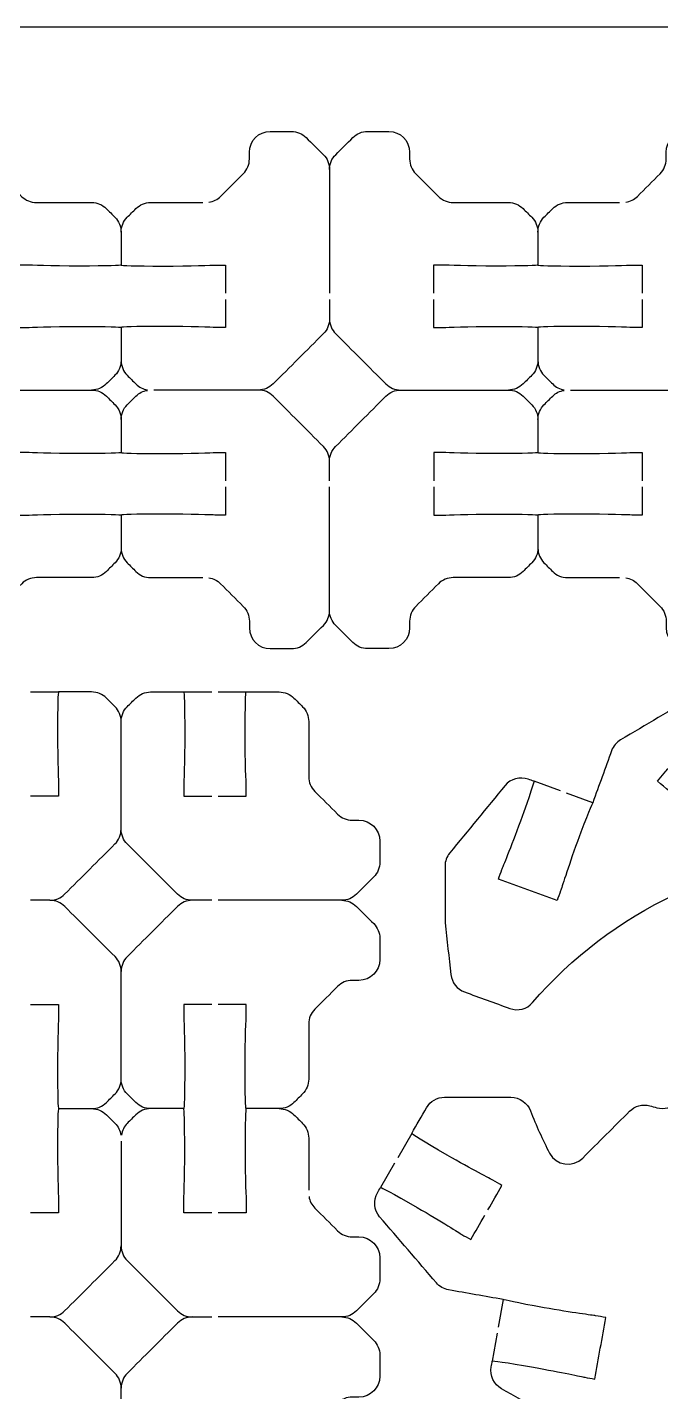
# Model space of a CAD drawing. Extents: x 5 to 405, y 225 to 445.
# Drawn here: x 65.5 to 95.9, y 379.5 to 445 of the extents above; entities that cross this region are included whole.
import ezdxf

# ---------------------------------------------------------------- set-up
doc = ezdxf.new("R2010")
doc.units = 0
doc.header["$MEASUREMENT"] = 0
doc.layers.add('DEFAULT', color=18, linetype='CONTINUOUS')

msp = doc.modelspace()

# ---------------------------------------------------------------- linework, layer by layer
at = {"layer": 'DEFAULT', "color": 1}
for points in [[(122.849, 444.999), (17.149, 444.999)], [(65.647, 413.094), (66.998, 413.094)], [(72.999, 413.094), (74.35, 413.094)], [(74.65, 413.094), (76.001, 413.094)], [(91.086, 408.342), (89.816, 408.804)], [(92.635, 407.778), (91.368, 408.24)], [(83.946, 391.903), (83.272, 390.735)], [(83.12, 390.474), (82.446, 389.306)], [(88.331, 383.93), (88.098, 382.6)], [(88.045, 382.307), (87.812, 380.977)]]:
    msp.add_lwpolyline(points, dxfattribs=at)
for points, knots in [([(59.998, 438.173), (59.998, 438.438), (60.104, 438.695), (60.294, 438.882), (60.569, 439.157), (60.845, 439.433), (61.12, 439.708), (61.307, 439.895), (61.561, 440.001), (61.825, 440.001), (62.165, 440.001), (62.505, 440.001), (62.845, 440.001), (63.395, 440.001), (63.843, 439.553), (63.843, 438.999), (63.843, 438.892), (63.843, 438.785), (63.843, 438.678), (63.843, 438.413), (63.949, 438.159), (64.136, 437.972), (64.499, 437.609), (64.863, 437.245), (65.226, 436.882), (65.413, 436.695), (65.667, 436.589), (65.935, 436.589), (66.818, 436.589), (67.701, 436.589), (68.584, 436.589), (68.849, 436.589), (69.103, 436.483), (69.29, 436.296), (69.429, 436.158), (69.568, 436.019), (69.706, 435.88), (69.893, 435.693), (69.999, 435.439), (69.999, 435.171), (69.999, 434.643), (69.999, 434.115), (69.999, 433.587), (69.999, 433.562), (69.382, 433.538), (67.999, 433.538), (66.616, 433.538), (65.625, 433.587), (65.498, 433.587), (65.331, 433.587), (65.164, 433.587), (64.997, 433.587), (64.997, 433.137), (64.997, 432.686), (64.997, 432.236)], [0, 0, 0, 0, 1, 1, 1, 4.30926, 4.30926, 4.30926, 5.30926, 5.30926, 5.30926, 8.19926, 8.19926, 8.19926, 9.19926, 9.19926, 9.19926, 10.10926, 10.10926, 10.10926, 11.10926, 11.10926, 11.10926, 15.47918, 15.47918, 15.47918, 16.47918, 16.47918, 16.47918, 23.98918, 23.98918, 23.98918, 24.98918, 24.98918, 24.98918, 26.657952, 26.657952, 26.657952, 27.657952, 27.657952, 27.657952, 32.147952, 32.147952, 32.147952, 33.147952, 33.147952, 33.147952, 34.147952, 34.147952, 34.147952, 35.567952, 35.567952, 35.567952, 39.397952, 39.397952, 39.397952, 39.397952]), ([(74.216, 436.603), (74.428, 436.631), (74.622, 436.73), (74.774, 436.882), (75.137, 437.245), (75.5, 437.608), (75.864, 437.972), (76.051, 438.159), (76.157, 438.413), (76.157, 438.677), (76.157, 438.784), (76.157, 438.891), (76.157, 438.998), (76.157, 439.552), (76.605, 440), (77.158, 440), (77.497, 440), (77.836, 440), (78.174, 440), (78.439, 440), (78.693, 439.894), (78.88, 439.707), (79.156, 439.432), (79.433, 439.157), (79.709, 438.882), (79.896, 438.695), (80.002, 438.437), (80.002, 438.173), (80.002, 436.194), (80.002, 434.215), (80.002, 432.236)], [0, 0, 0, 0, 1, 1, 1, 5.36992, 5.36992, 5.36992, 6.36992, 6.36992, 6.36992, 7.27992, 7.27992, 7.27992, 8.27992, 8.27992, 8.27992, 11.15992, 11.15992, 11.15992, 12.15992, 12.15992, 12.15992, 15.476258, 15.476258, 15.476258, 16.476258, 16.476258, 16.476258, 33.306258, 33.306258, 33.306258, 33.306258]), ([(80, 438.173), (80, 438.438), (80.106, 438.695), (80.297, 438.882), (80.572, 439.157), (80.847, 439.433), (81.122, 439.708), (81.309, 439.895), (81.563, 440.001), (81.828, 440.001), (82.168, 440.001), (82.507, 440.001), (82.847, 440.001), (83.398, 440.001), (83.846, 439.553), (83.846, 438.999), (83.846, 438.892), (83.846, 438.785), (83.846, 438.678), (83.846, 438.413), (83.951, 438.159), (84.138, 437.972), (84.502, 437.609), (84.865, 437.245), (85.229, 436.882), (85.416, 436.695), (85.67, 436.589), (85.938, 436.589), (86.821, 436.589), (87.704, 436.589), (88.587, 436.589), (88.852, 436.589), (89.106, 436.483), (89.293, 436.296), (89.431, 436.158), (89.57, 436.019), (89.709, 435.88), (89.896, 435.693), (90.002, 435.439), (90.002, 435.171), (90.002, 434.643), (90.002, 434.115), (90.002, 433.587), (90.002, 433.562), (89.384, 433.538), (88.001, 433.538), (86.618, 433.538), (85.627, 433.587), (85.5, 433.587), (85.333, 433.587), (85.166, 433.587), (84.999, 433.587), (84.999, 433.137), (84.999, 432.686), (84.999, 432.236)], [0, 0, 0, 0, 1, 1, 1, 4.30926, 4.30926, 4.30926, 5.30926, 5.30926, 5.30926, 8.19926, 8.19926, 8.19926, 9.19926, 9.19926, 9.19926, 10.10926, 10.10926, 10.10926, 11.10926, 11.10926, 11.10926, 15.47918, 15.47918, 15.47918, 16.47918, 16.47918, 16.47918, 23.98918, 23.98918, 23.98918, 24.98918, 24.98918, 24.98918, 26.657952, 26.657952, 26.657952, 27.657952, 27.657952, 27.657952, 32.147952, 32.147952, 32.147952, 33.147952, 33.147952, 33.147952, 34.147952, 34.147952, 34.147952, 35.567952, 35.567952, 35.567952, 39.397952, 39.397952, 39.397952, 39.397952]), ([(94.219, 436.603), (94.43, 436.631), (94.624, 436.73), (94.776, 436.882), (95.139, 437.245), (95.503, 437.608), (95.866, 437.972), (96.053, 438.159), (96.159, 438.413), (96.159, 438.677), (96.159, 438.784), (96.159, 438.891), (96.159, 438.998), (96.159, 439.552), (96.607, 440), (97.161, 440), (97.5, 440), (97.838, 440), (98.177, 440), (98.441, 440), (98.695, 439.894), (98.882, 439.707), (99.159, 439.432), (99.435, 439.157), (99.711, 438.882), (99.898, 438.695), (100.004, 438.437), (100.004, 438.173), (100.004, 436.194), (100.004, 434.215), (100.004, 432.236)], [0, 0, 0, 0, 1, 1, 1, 5.36992, 5.36992, 5.36992, 6.36992, 6.36992, 6.36992, 7.27992, 7.27992, 7.27992, 8.27992, 8.27992, 8.27992, 11.15992, 11.15992, 11.15992, 12.15992, 12.15992, 12.15992, 15.476258, 15.476258, 15.476258, 16.476258, 16.476258, 16.476258, 33.306258, 33.306258, 33.306258, 33.306258]), ([(69.999, 435.171), (69.999, 435.439), (70.105, 435.693), (70.292, 435.88), (70.431, 436.019), (70.569, 436.158), (70.708, 436.296), (70.895, 436.483), (71.149, 436.589), (71.417, 436.589), (72.25, 436.589), (73.082, 436.589), (73.915, 436.589)], [0, 0, 0, 0, 1, 1, 1, 2.668772, 2.668772, 2.668772, 3.668772, 3.668772, 3.668772, 10.748772, 10.748772, 10.748772, 10.748772]), ([(90.002, 435.171), (90.002, 435.439), (90.107, 435.693), (90.294, 435.88), (90.433, 436.019), (90.572, 436.158), (90.711, 436.296), (90.898, 436.483), (91.152, 436.589), (91.42, 436.589), (92.252, 436.589), (93.085, 436.589), (93.917, 436.589)], [0, 0, 0, 0, 1, 1, 1, 2.668772, 2.668772, 2.668772, 3.668772, 3.668772, 3.668772, 10.748772, 10.748772, 10.748772, 10.748772]), ([(69.999, 433.587), (69.999, 433.562), (70.616, 433.538), (71.999, 433.538), (73.382, 433.538), (74.374, 433.587), (74.501, 433.587), (74.668, 433.587), (74.835, 433.587), (75.002, 433.587), (75.002, 433.137), (75.002, 432.686), (75.002, 432.236)], [0, 0, 0, 0, 1, 1, 1, 2, 2, 2, 3.42, 3.42, 3.42, 7.25, 7.25, 7.25, 7.25]), ([(90.002, 433.587), (90.002, 433.562), (90.619, 433.538), (92.002, 433.538), (93.385, 433.538), (94.376, 433.587), (94.503, 433.587), (94.67, 433.587), (94.837, 433.587), (95.004, 433.587), (95.004, 433.137), (95.004, 432.686), (95.004, 432.236)], [0, 0, 0, 0, 1, 1, 1, 2, 2, 2, 3.42, 3.42, 3.42, 7.25, 7.25, 7.25, 7.25]), ([(64.997, 431.936), (64.997, 431.487), (64.997, 431.038), (64.997, 430.589), (65.164, 430.589), (65.331, 430.589), (65.498, 430.589), (65.625, 430.589), (66.616, 430.638), (67.999, 430.638), (69.382, 430.638), (69.999, 430.617), (69.999, 430.589), (69.999, 430.059), (69.999, 429.53), (69.999, 429.001), (69.999, 428.736), (69.893, 428.482), (69.706, 428.295), (69.568, 428.157), (69.429, 428.018), (69.29, 427.879), (69.103, 427.692), (68.849, 427.586), (68.584, 427.586)], [0, 0, 0, 0, 3.82, 3.82, 3.82, 5.24, 5.24, 5.24, 6.24, 6.24, 6.24, 7.24, 7.24, 7.24, 11.74, 11.74, 11.74, 12.74, 12.74, 12.74, 14.408772, 14.408772, 14.408772, 15.408772, 15.408772, 15.408772, 15.408772]), ([(75.002, 431.936), (75.002, 431.487), (75.002, 431.038), (75.002, 430.589), (74.835, 430.589), (74.668, 430.589), (74.501, 430.589), (74.374, 430.589), (73.382, 430.638), (71.999, 430.638), (70.616, 430.638), (69.999, 430.617), (69.999, 430.589), (69.999, 430.059), (69.999, 429.53), (69.999, 429.001), (69.999, 428.736), (70.105, 428.482), (70.292, 428.295), (70.431, 428.157), (70.569, 428.018), (70.708, 427.879), (70.86, 427.727), (71.054, 427.629), (71.266, 427.6)], [0, 0, 0, 0, 3.82, 3.82, 3.82, 5.24, 5.24, 5.24, 6.24, 6.24, 6.24, 7.24, 7.24, 7.24, 11.74, 11.74, 11.74, 12.74, 12.74, 12.74, 14.408772, 14.408772, 14.408772, 15.408772, 15.408772, 15.408772, 15.408772]), ([(80.002, 431.936), (80.002, 431.624), (80.002, 431.312), (80.002, 431.001), (80.002, 430.736), (79.896, 430.482), (79.709, 430.295), (78.905, 429.49), (78.1, 428.684), (77.296, 427.879), (77.109, 427.692), (76.855, 427.586), (76.59, 427.586), (74.916, 427.586), (73.241, 427.586), (71.567, 427.586)], [0, 0, 0, 0, 2.65, 2.65, 2.65, 3.65, 3.65, 3.65, 13.330294, 13.330294, 13.330294, 14.330294, 14.330294, 14.330294, 28.570294, 28.570294, 28.570294, 28.570294]), ([(84.999, 431.936), (84.999, 431.487), (84.999, 431.038), (84.999, 430.589), (85.166, 430.589), (85.333, 430.589), (85.5, 430.589), (85.627, 430.589), (86.618, 430.638), (88.001, 430.638), (89.384, 430.638), (90.002, 430.617), (90.002, 430.589), (90.002, 430.059), (90.002, 429.53), (90.002, 429.001), (90.002, 428.736), (89.896, 428.482), (89.709, 428.295), (89.57, 428.157), (89.431, 428.018), (89.293, 427.879), (89.106, 427.692), (88.852, 427.586), (88.587, 427.586)], [0, 0, 0, 0, 3.82, 3.82, 3.82, 5.24, 5.24, 5.24, 6.24, 6.24, 6.24, 7.24, 7.24, 7.24, 11.74, 11.74, 11.74, 12.74, 12.74, 12.74, 14.408772, 14.408772, 14.408772, 15.408772, 15.408772, 15.408772, 15.408772]), ([(95.004, 431.936), (95.004, 431.487), (95.004, 431.038), (95.004, 430.589), (94.837, 430.589), (94.67, 430.589), (94.503, 430.589), (94.376, 430.589), (93.385, 430.638), (92.002, 430.638), (90.619, 430.638), (90.002, 430.617), (90.002, 430.589), (90.002, 430.059), (90.002, 429.53), (90.002, 429.001), (90.002, 428.736), (90.107, 428.482), (90.294, 428.295), (90.433, 428.157), (90.572, 428.018), (90.711, 427.879), (90.862, 427.727), (91.056, 427.629), (91.268, 427.6)], [0, 0, 0, 0, 3.82, 3.82, 3.82, 5.24, 5.24, 5.24, 6.24, 6.24, 6.24, 7.24, 7.24, 7.24, 11.74, 11.74, 11.74, 12.74, 12.74, 12.74, 14.408772, 14.408772, 14.408772, 15.408772, 15.408772, 15.408772, 15.408772]), ([(91.569, 427.586), (93.244, 427.586), (94.918, 427.586), (96.593, 427.586), (96.858, 427.586), (97.112, 427.692), (97.298, 427.879), (98.103, 428.684), (98.907, 429.49), (99.711, 430.295), (99.898, 430.482), (100.004, 430.736), (100.004, 431.001), (100.004, 431.312), (100.004, 431.624), (100.004, 431.936)], [0, 0, 0, 0, 14.24, 14.24, 14.24, 15.24, 15.24, 15.24, 24.920294, 24.920294, 24.920294, 25.920294, 25.920294, 25.920294, 28.570294, 28.570294, 28.570294, 28.570294]), ([(80.001, 431.002), (80.001, 430.737), (80.106, 430.482), (80.294, 430.295), (81.098, 429.49), (81.902, 428.684), (82.707, 427.879), (82.894, 427.691), (83.149, 427.586), (83.414, 427.586)], [0, 0, 0, 0, 1, 1, 1, 10.679587, 10.679587, 10.679587, 11.679587, 11.679587, 11.679587, 11.679587]), ([(59.999, 423.233), (59.999, 423.544), (59.999, 423.856), (59.999, 424.168), (59.999, 424.436), (60.105, 424.69), (60.292, 424.877), (61.096, 425.682), (61.901, 426.488), (62.705, 427.293), (62.892, 427.48), (63.15, 427.586), (63.414, 427.586), (65.138, 427.586), (66.862, 427.586), (68.586, 427.586), (68.85, 427.586), (69.104, 427.48), (69.291, 427.293), (69.43, 427.154), (69.569, 427.016), (69.708, 426.877), (69.895, 426.69), (70.001, 426.436), (70.001, 426.168), (70.001, 425.64), (70.001, 425.112), (70.001, 424.584), (70.001, 424.556), (69.383, 424.534), (68, 424.534), (66.617, 424.534), (65.626, 424.584), (65.499, 424.584), (65.332, 424.584), (65.165, 424.584), (64.998, 424.584), (64.998, 424.133), (64.998, 423.683), (64.998, 423.233)], [0, 0, 0, 0, 2.65, 2.65, 2.65, 3.65, 3.65, 3.65, 13.330294, 13.330294, 13.330294, 14.330294, 14.330294, 14.330294, 28.990294, 28.990294, 28.990294, 29.990294, 29.990294, 29.990294, 31.659066, 31.659066, 31.659066, 32.659066, 32.659066, 32.659066, 37.149066, 37.149066, 37.149066, 38.149066, 38.149066, 38.149066, 39.149066, 39.149066, 39.149066, 40.569066, 40.569066, 40.569066, 44.399066, 44.399066, 44.399066, 44.399066]), ([(69.999, 426.168), (69.999, 426.436), (70.105, 426.69), (70.292, 426.877), (70.431, 427.016), (70.569, 427.155), (70.708, 427.294), (70.86, 427.445), (71.054, 427.544), (71.266, 427.572)], [0, 0, 0, 0, 1, 1, 1, 2.668772, 2.668772, 2.668772, 3.668772, 3.668772, 3.668772, 3.668772]), ([(80.001, 424.17), (80.001, 424.435), (79.896, 424.689), (79.709, 424.876), (78.904, 425.682), (78.1, 426.487), (77.295, 427.292), (77.108, 427.48), (76.853, 427.586), (76.588, 427.586)], [0, 0, 0, 0, 1, 1, 1, 10.680293, 10.680293, 10.680293, 11.680293, 11.680293, 11.680293, 11.680293]), ([(80.002, 423.233), (80.002, 423.544), (80.002, 423.856), (80.002, 424.168), (80.002, 424.436), (80.108, 424.69), (80.295, 424.877), (81.099, 425.682), (81.903, 426.488), (82.708, 427.293), (82.895, 427.48), (83.152, 427.586), (83.417, 427.586), (85.141, 427.586), (86.864, 427.586), (88.588, 427.586), (88.853, 427.586), (89.107, 427.48), (89.294, 427.293), (89.433, 427.154), (89.571, 427.016), (89.71, 426.877), (89.897, 426.69), (90.003, 426.436), (90.003, 426.168), (90.003, 425.64), (90.003, 425.112), (90.003, 424.584), (90.003, 424.556), (89.386, 424.534), (88.003, 424.534), (86.62, 424.534), (85.629, 424.584), (85.502, 424.584), (85.335, 424.584), (85.168, 424.584), (85.001, 424.584), (85.001, 424.133), (85.001, 423.683), (85.001, 423.233)], [0, 0, 0, 0, 2.65, 2.65, 2.65, 3.65, 3.65, 3.65, 13.330294, 13.330294, 13.330294, 14.330294, 14.330294, 14.330294, 28.990294, 28.990294, 28.990294, 29.990294, 29.990294, 29.990294, 31.659066, 31.659066, 31.659066, 32.659066, 32.659066, 32.659066, 37.149066, 37.149066, 37.149066, 38.149066, 38.149066, 38.149066, 39.149066, 39.149066, 39.149066, 40.569066, 40.569066, 40.569066, 44.399066, 44.399066, 44.399066, 44.399066]), ([(90.002, 426.168), (90.002, 426.436), (90.107, 426.69), (90.294, 426.877), (90.433, 427.016), (90.572, 427.155), (90.711, 427.294), (90.862, 427.445), (91.056, 427.544), (91.268, 427.572)], [0, 0, 0, 0, 1, 1, 1, 2.668772, 2.668772, 2.668772, 3.668772, 3.668772, 3.668772, 3.668772]), ([(69.999, 424.584), (69.999, 424.556), (70.616, 424.535), (71.999, 424.535), (73.382, 424.535), (74.374, 424.584), (74.501, 424.584), (74.668, 424.584), (74.835, 424.584), (75.002, 424.584), (75.002, 424.134), (75.002, 423.683), (75.002, 423.233)], [0, 0, 0, 0, 1, 1, 1, 2, 2, 2, 3.42, 3.42, 3.42, 7.25, 7.25, 7.25, 7.25]), ([(90.002, 424.584), (90.002, 424.556), (90.619, 424.535), (92.002, 424.535), (93.385, 424.535), (94.376, 424.584), (94.503, 424.584), (94.67, 424.584), (94.837, 424.584), (95.004, 424.584), (95.004, 424.134), (95.004, 423.683), (95.004, 423.233)], [0, 0, 0, 0, 1, 1, 1, 2, 2, 2, 3.42, 3.42, 3.42, 7.25, 7.25, 7.25, 7.25]), ([(64.998, 422.933), (64.998, 422.484), (64.998, 422.034), (64.998, 421.585), (65.165, 421.585), (65.332, 421.585), (65.499, 421.585), (65.626, 421.585), (66.617, 421.635), (68, 421.635), (69.383, 421.635), (70.001, 421.61), (70.001, 421.585), (70.001, 421.056), (70.001, 420.527), (70.001, 419.998), (70.001, 419.733), (69.895, 419.479), (69.708, 419.292), (69.569, 419.153), (69.43, 419.015), (69.291, 418.876), (69.104, 418.689), (68.85, 418.583), (68.586, 418.583), (67.703, 418.583), (66.82, 418.583), (65.937, 418.583), (65.668, 418.583), (65.414, 418.477), (65.227, 418.29), (64.864, 417.927), (64.501, 417.564), (64.137, 417.2), (63.95, 417.013), (63.845, 416.759), (63.845, 416.491), (63.845, 416.384), (63.845, 416.277), (63.845, 416.17), (63.845, 415.62), (63.397, 415.172), (62.846, 415.172), (62.506, 415.172), (62.167, 415.172), (61.827, 415.172), (61.562, 415.172), (61.308, 415.278), (61.121, 415.465), (60.846, 415.74), (60.571, 416.015), (60.296, 416.29), (60.105, 416.477), (59.999, 416.731), (59.999, 416.996), (59.999, 418.975), (59.999, 420.954), (59.999, 422.933)], [0, 0, 0, 0, 3.82, 3.82, 3.82, 5.24, 5.24, 5.24, 6.24, 6.24, 6.24, 7.24, 7.24, 7.24, 11.74, 11.74, 11.74, 12.74, 12.74, 12.74, 14.408772, 14.408772, 14.408772, 15.408772, 15.408772, 15.408772, 22.918772, 22.918772, 22.918772, 23.918772, 23.918772, 23.918772, 28.288692, 28.288692, 28.288692, 29.288692, 29.288692, 29.288692, 30.198692, 30.198692, 30.198692, 31.198692, 31.198692, 31.198692, 34.088692, 34.088692, 34.088692, 35.088692, 35.088692, 35.088692, 38.397952, 38.397952, 38.397952, 39.397952, 39.397952, 39.397952, 56.227952, 56.227952, 56.227952, 56.227952]), ([(75.002, 422.933), (75.002, 422.484), (75.002, 422.035), (75.002, 421.586), (74.835, 421.586), (74.668, 421.586), (74.501, 421.586), (74.374, 421.586), (73.382, 421.635), (71.999, 421.635), (70.616, 421.635), (69.999, 421.61), (69.999, 421.586)], [0, 0, 0, 0, 3.82, 3.82, 3.82, 5.24, 5.24, 5.24, 6.24, 6.24, 6.24, 7.24, 7.24, 7.24, 7.24]), ([(85.001, 422.933), (85.001, 422.484), (85.001, 422.034), (85.001, 421.585), (85.168, 421.585), (85.335, 421.585), (85.502, 421.585), (85.629, 421.585), (86.62, 421.635), (88.003, 421.635), (89.386, 421.635), (90.003, 421.61), (90.003, 421.585), (90.003, 421.056), (90.003, 420.527), (90.003, 419.998), (90.003, 419.733), (89.897, 419.479), (89.71, 419.292), (89.571, 419.153), (89.433, 419.015), (89.294, 418.876), (89.107, 418.689), (88.853, 418.583), (88.588, 418.583), (87.705, 418.583), (86.822, 418.583), (85.939, 418.583), (85.671, 418.583), (85.417, 418.477), (85.23, 418.29), (84.867, 417.927), (84.503, 417.564), (84.14, 417.2), (83.953, 417.013), (83.847, 416.759), (83.847, 416.491), (83.847, 416.384), (83.847, 416.277), (83.847, 416.17), (83.847, 415.62), (83.399, 415.172), (82.849, 415.172), (82.509, 415.172), (82.169, 415.172), (81.829, 415.172), (81.565, 415.172), (81.311, 415.278), (81.124, 415.465), (80.848, 415.74), (80.573, 416.015), (80.298, 416.29), (80.108, 416.477), (80.002, 416.731), (80.002, 416.996), (80.002, 418.975), (80.002, 420.954), (80.002, 422.933)], [0, 0, 0, 0, 3.82, 3.82, 3.82, 5.24, 5.24, 5.24, 6.24, 6.24, 6.24, 7.24, 7.24, 7.24, 11.74, 11.74, 11.74, 12.74, 12.74, 12.74, 14.408772, 14.408772, 14.408772, 15.408772, 15.408772, 15.408772, 22.918772, 22.918772, 22.918772, 23.918772, 23.918772, 23.918772, 28.288692, 28.288692, 28.288692, 29.288692, 29.288692, 29.288692, 30.198692, 30.198692, 30.198692, 31.198692, 31.198692, 31.198692, 34.088692, 34.088692, 34.088692, 35.088692, 35.088692, 35.088692, 38.397952, 38.397952, 38.397952, 39.397952, 39.397952, 39.397952, 56.227952, 56.227952, 56.227952, 56.227952]), ([(95.004, 422.933), (95.004, 422.484), (95.004, 422.035), (95.004, 421.586), (94.837, 421.586), (94.67, 421.586), (94.503, 421.586), (94.376, 421.586), (93.385, 421.635), (92.002, 421.635), (90.619, 421.635), (90.002, 421.61), (90.002, 421.586)], [0, 0, 0, 0, 3.82, 3.82, 3.82, 5.24, 5.24, 5.24, 6.24, 6.24, 6.24, 7.24, 7.24, 7.24, 7.24]), ([(69.999, 419.998), (69.999, 419.734), (70.105, 419.48), (70.292, 419.293), (70.431, 419.154), (70.569, 419.015), (70.708, 418.876), (70.895, 418.689), (71.149, 418.583), (71.417, 418.583), (72.25, 418.583), (73.082, 418.583), (73.915, 418.583)], [0, 0, 0, 0, 1, 1, 1, 2.668772, 2.668772, 2.668772, 3.668772, 3.668772, 3.668772, 10.748772, 10.748772, 10.748772, 10.748772]), ([(90.002, 419.998), (90.002, 419.734), (90.107, 419.48), (90.294, 419.293), (90.433, 419.154), (90.572, 419.015), (90.711, 418.876), (90.898, 418.689), (91.152, 418.583), (91.42, 418.583), (92.252, 418.583), (93.085, 418.583), (93.917, 418.583)], [0, 0, 0, 0, 1, 1, 1, 2.668772, 2.668772, 2.668772, 3.668772, 3.668772, 3.668772, 10.748772, 10.748772, 10.748772, 10.748772]), ([(74.215, 418.569), (74.426, 418.541), (74.621, 418.442), (74.772, 418.291), (75.136, 417.927), (75.499, 417.564), (75.862, 417.201), (76.049, 417.014), (76.155, 416.76), (76.155, 416.491), (76.155, 416.384), (76.155, 416.277), (76.155, 416.17), (76.155, 415.62), (76.603, 415.172), (77.157, 415.172), (77.496, 415.172), (77.834, 415.172), (78.173, 415.172), (78.438, 415.172), (78.692, 415.278), (78.879, 415.465), (79.155, 415.74), (79.431, 416.015), (79.708, 416.29), (79.895, 416.477), (80, 416.731), (80, 416.996)], [0, 0, 0, 0, 1, 1, 1, 5.36992, 5.36992, 5.36992, 6.36992, 6.36992, 6.36992, 7.27992, 7.27992, 7.27992, 8.27992, 8.27992, 8.27992, 11.15992, 11.15992, 11.15992, 12.15992, 12.15992, 12.15992, 15.476258, 15.476258, 15.476258, 16.476258, 16.476258, 16.476258, 16.476258]), ([(94.217, 418.569), (94.429, 418.541), (94.623, 418.442), (94.775, 418.291), (95.138, 417.927), (95.501, 417.564), (95.865, 417.201), (96.052, 417.014), (96.158, 416.76), (96.158, 416.491), (96.158, 416.384), (96.158, 416.277), (96.158, 416.17), (96.158, 415.62), (96.606, 415.172), (97.159, 415.172), (97.498, 415.172), (97.837, 415.172), (98.175, 415.172), (98.44, 415.172), (98.694, 415.278), (98.881, 415.465), (99.157, 415.74), (99.434, 416.015), (99.71, 416.29), (99.897, 416.477), (100.003, 416.731), (100.003, 416.996)], [0, 0, 0, 0, 1, 1, 1, 5.36992, 5.36992, 5.36992, 6.36992, 6.36992, 6.36992, 7.27992, 7.27992, 7.27992, 8.27992, 8.27992, 8.27992, 11.15992, 11.15992, 11.15992, 12.15992, 12.15992, 12.15992, 15.476258, 15.476258, 15.476258, 16.476258, 16.476258, 16.476258, 16.476258]), ([(105.186, 409.457), (104.962, 409.846), (104.737, 410.235), (104.513, 410.625), (104.657, 410.708), (104.802, 410.792), (104.947, 410.875), (105.056, 410.939), (105.938, 411.39), (107.137, 412.082), (108.294, 412.748), (108.824, 413.08), (108.845, 413.126), (108.795, 413.21), (108.746, 413.295), (108.697, 413.38), (108.485, 413.747), (108.065, 413.937), (107.649, 413.86), (106.278, 413.603), (104.907, 413.347), (103.535, 413.091), (103.31, 413.048), (103.105, 412.928), (102.953, 412.752), (102.384, 412.073), (101.815, 411.395), (101.246, 410.716), (101.2, 410.66), (100.812, 410.272), (99.923, 409.214), (99.034, 408.155), (98.434, 407.365), (98.353, 407.266), (98.246, 407.139), (98.139, 407.012), (98.032, 406.885), (97.267, 407.527), (96.501, 408.169), (95.736, 408.811), (95.843, 408.938), (95.95, 409.065), (96.057, 409.192), (96.138, 409.291), (96.812, 410.018), (97.701, 411.076), (98.59, 412.138), (98.971, 412.625), (98.949, 412.643), (98.874, 412.705), (98.799, 412.767), (98.724, 412.829), (98.399, 413.101), (97.937, 413.14), (97.574, 412.925), (96.373, 412.216), (95.172, 411.507), (93.972, 410.797), (93.774, 410.678), (93.619, 410.494), (93.541, 410.275), (93.239, 409.443), (92.937, 408.61), (92.635, 407.778), (92.61, 407.711), (92.377, 407.213), (91.901, 405.915), (91.428, 404.617), (91.135, 403.668), (91.093, 403.548), (91.037, 403.391), (90.98, 403.235), (90.924, 403.079), (89.984, 403.421), (89.045, 403.763), (88.105, 404.105), (88.161, 404.262), (88.218, 404.418), (88.274, 404.574), (88.32, 404.694), (88.705, 405.608), (89.177, 406.906), (89.65, 408.208), (89.841, 408.794), (89.816, 408.804), (89.724, 408.837), (89.632, 408.87), (89.541, 408.903), (89.142, 409.048), (88.694, 408.928), (88.426, 408.6), (87.541, 407.521), (86.655, 406.443), (85.77, 405.365), (85.621, 405.188), (85.544, 404.963), (85.544, 404.73), (85.544, 403.847), (85.544, 402.963), (85.544, 402.08), (85.544, 402.059), (85.547, 402.038), (85.547, 402.017), (85.64, 401.185), (85.733, 400.354), (85.826, 399.523), (85.868, 399.145), (86.122, 398.824), (86.479, 398.694), (87.204, 398.429), (87.93, 398.165), (88.655, 397.9), (89.04, 397.759), (89.477, 397.865), (89.745, 398.179), (93.499, 402.539), (99.059, 405.298), (105.264, 405.298), (108.658, 405.298), (111.865, 404.469), (114.683, 403.005), (115.279, 402.694), (115.389, 401.89), (114.916, 401.417), (114.253, 400.755), (113.59, 400.093), (112.926, 399.431), (112.739, 399.244), (112.634, 399.089), (112.634, 398.884), (112.634, 398.494), (112.634, 398.103), (112.634, 397.713), (112.637, 397.445), (112.531, 397.191), (112.341, 397.004), (111.046, 395.709), (109.751, 394.414), (108.457, 393.12), (108.333, 392.996), (108.178, 392.905), (108.009, 392.859), (107.34, 392.68), (106.67, 392.501), (106.001, 392.323), (105.832, 392.277), (105.677, 392.188), (105.553, 392.061), (104.259, 390.767), (102.964, 389.472), (101.669, 388.177), (101.482, 387.99), (101.376, 387.736), (101.376, 387.468), (101.376, 387.078), (101.376, 386.687), (101.376, 386.297), (101.38, 386.032), (101.482, 385.778), (101.669, 385.592), (102.043, 385.218), (102.417, 384.844), (102.791, 384.47), (102.826, 384.47), (103.627, 385.235), (104.594, 386.202), (105.571, 387.183), (106.238, 387.916), (106.329, 388.008), (106.8, 388.478), (107.27, 388.949), (107.741, 389.419), (108.058, 389.1), (108.376, 388.782), (108.693, 388.463)], [0, 0, 0, 0, 3.821544, 3.821544, 3.821544, 5.241755, 5.241755, 5.241755, 6.241755, 6.241755, 6.241755, 7.251755, 7.251755, 7.251755, 8.085302, 8.085302, 8.085302, 9.085302, 9.085302, 9.085302, 20.947342, 20.947342, 20.947342, 21.947342, 21.947342, 21.947342, 29.478511, 29.478511, 29.478511, 30.478511, 30.478511, 30.478511, 31.478511, 31.478511, 31.478511, 32.890779, 32.890779, 32.890779, 41.387349, 41.387349, 41.387349, 42.799616, 42.799616, 42.799616, 43.799616, 43.799616, 43.799616, 44.799616, 44.799616, 44.799616, 45.630579, 45.630579, 45.630579, 46.630579, 46.630579, 46.630579, 58.488277, 58.488277, 58.488277, 59.488277, 59.488277, 59.488277, 67.020296, 67.020296, 67.020296, 68.020296, 68.020296, 68.020296, 69.020296, 69.020296, 69.020296, 70.434262, 70.434262, 70.434262, 78.937685, 78.937685, 78.937685, 80.351651, 80.351651, 80.351651, 81.351651, 81.351651, 81.351651, 82.351651, 82.351651, 82.351651, 83.180385, 83.180385, 83.180385, 84.180385, 84.180385, 84.180385, 96.045872, 96.045872, 96.045872, 97.045872, 97.045872, 97.045872, 104.555872, 104.555872, 104.555872, 105.555872, 105.555872, 105.555872, 112.669873, 112.669873, 112.669873, 113.669873, 113.669873, 113.669873, 120.237323, 120.237323, 120.237323, 121.237323, 121.237323, 121.237323, 122.237323, 122.237323, 122.237323, 123.237323, 123.237323, 123.237323, 124.237323, 124.237323, 124.237323, 132.206419, 132.206419, 132.206419, 133.206419, 133.206419, 133.206419, 136.526419, 136.526419, 136.526419, 137.526419, 137.526419, 137.526419, 153.096911, 153.096911, 153.096911, 154.096911, 154.096911, 154.096911, 159.986435, 159.986435, 159.986435, 160.986435, 160.986435, 160.986435, 176.556927, 176.556927, 176.556927, 177.556927, 177.556927, 177.556927, 180.876927, 180.876927, 180.876927, 181.876927, 181.876927, 181.876927, 186.374126, 186.374126, 186.374126, 187.374126, 187.374126, 187.374126, 188.374126, 188.374126, 188.374126, 194.03098, 194.03098, 194.03098, 197.856434, 197.856434, 197.856434, 197.856434]), ([(70, 411.676), (70, 411.944), (69.894, 412.198), (69.707, 412.385), (69.568, 412.524), (69.43, 412.663), (69.291, 412.802), (69.104, 412.989), (68.85, 413.094), (68.582, 413.094), (68.054, 413.094), (67.526, 413.094), (66.998, 413.094), (66.97, 413.094), (66.949, 412.477), (66.949, 411.094), (66.949, 409.711), (66.998, 408.72), (66.998, 408.593), (66.998, 408.426), (66.998, 408.259), (66.998, 408.092), (66.548, 408.092), (66.097, 408.092), (65.647, 408.092)], [0, 0, 0, 0, 1, 1, 1, 2.668772, 2.668772, 2.668772, 3.668772, 3.668772, 3.668772, 8.158772, 8.158772, 8.158772, 9.158772, 9.158772, 9.158772, 10.158772, 10.158772, 10.158772, 11.578772, 11.578772, 11.578772, 15.408772, 15.408772, 15.408772, 15.408772]), ([(74.35, 403.093), (74.039, 403.093), (73.727, 403.093), (73.415, 403.093), (73.151, 403.093), (72.897, 403.198), (72.71, 403.385), (71.904, 404.19), (71.099, 404.994), (70.293, 405.798), (70.106, 405.985), (70.001, 406.239), (70.001, 406.504), (70.001, 408.228), (70.001, 409.952), (70.001, 411.676), (70.001, 411.944), (70.106, 412.198), (70.293, 412.385), (70.432, 412.524), (70.571, 412.662), (70.71, 412.801), (70.897, 412.988), (71.151, 413.094), (71.415, 413.094), (71.944, 413.094), (72.474, 413.094), (73.003, 413.094), (73.031, 413.094), (73.052, 412.477), (73.052, 411.094), (73.052, 409.711), (73.003, 408.719), (73.003, 408.592), (73.003, 408.425), (73.003, 408.258), (73.003, 408.091), (73.452, 408.091), (73.901, 408.091), (74.35, 408.091)], [0, 0, 0, 0, 2.65, 2.65, 2.65, 3.65, 3.65, 3.65, 13.330294, 13.330294, 13.330294, 14.330294, 14.330294, 14.330294, 28.990294, 28.990294, 28.990294, 29.990294, 29.990294, 29.990294, 31.659066, 31.659066, 31.659066, 32.659066, 32.659066, 32.659066, 37.159066, 37.159066, 37.159066, 38.159066, 38.159066, 38.159066, 39.159066, 39.159066, 39.159066, 40.579066, 40.579066, 40.579066, 44.399066, 44.399066, 44.399066, 44.399066]), ([(74.65, 408.091), (75.101, 408.091), (75.551, 408.091), (76.001, 408.091), (76.001, 408.258), (76.001, 408.425), (76.001, 408.592), (76.001, 408.719), (75.952, 409.711), (75.952, 411.094), (75.952, 412.476), (75.977, 413.094), (76.001, 413.094), (76.529, 413.094), (77.057, 413.094), (77.585, 413.094), (77.853, 413.094), (78.107, 412.988), (78.294, 412.801), (78.433, 412.662), (78.572, 412.524), (78.711, 412.385), (78.898, 412.198), (79.003, 411.944), (79.003, 411.676), (79.003, 410.793), (79.003, 409.909), (79.003, 409.026), (79.003, 408.762), (79.109, 408.508), (79.296, 408.321), (79.66, 407.957), (80.023, 407.594), (80.386, 407.231), (80.573, 407.044), (80.827, 406.938), (81.092, 406.938), (81.199, 406.938), (81.306, 406.938), (81.413, 406.938), (81.967, 406.938), (82.415, 406.49), (82.415, 405.936), (82.415, 405.597), (82.415, 405.259), (82.415, 404.92), (82.415, 404.655), (82.309, 404.401), (82.122, 404.214), (81.847, 403.938), (81.572, 403.662), (81.296, 403.385), (81.11, 403.198), (80.852, 403.093), (80.587, 403.093), (78.608, 403.093), (76.629, 403.093), (74.65, 403.093)], [0, 0, 0, 0, 3.83, 3.83, 3.83, 5.25, 5.25, 5.25, 6.25, 6.25, 6.25, 7.25, 7.25, 7.25, 11.74, 11.74, 11.74, 12.74, 12.74, 12.74, 14.408772, 14.408772, 14.408772, 15.408772, 15.408772, 15.408772, 22.918772, 22.918772, 22.918772, 23.918772, 23.918772, 23.918772, 28.288692, 28.288692, 28.288692, 29.288692, 29.288692, 29.288692, 30.198692, 30.198692, 30.198692, 31.198692, 31.198692, 31.198692, 34.078692, 34.078692, 34.078692, 35.078692, 35.078692, 35.078692, 38.39503, 38.39503, 38.39503, 39.39503, 39.39503, 39.39503, 56.22503, 56.22503, 56.22503, 56.22503]), ([(66.583, 403.092), (66.848, 403.092), (67.103, 403.197), (67.29, 403.385), (68.095, 404.189), (68.901, 404.993), (69.706, 405.798), (69.894, 405.985), (69.999, 406.24), (69.999, 406.505)], [0, 0, 0, 0, 1, 1, 1, 10.679587, 10.679587, 10.679587, 11.679587, 11.679587, 11.679587, 11.679587]), ([(87.604, 388.234), (87.829, 388.623), (88.053, 389.012), (88.278, 389.401), (88.133, 389.485), (87.989, 389.568), (87.844, 389.652), (87.735, 389.715), (86.853, 390.167), (85.653, 390.858), (84.468, 391.543), (83.946, 391.874), (83.946, 391.903), (84.184, 392.314), (84.423, 392.726), (84.662, 393.137), (84.838, 393.448), (85.17, 393.638), (85.526, 393.638), (86.587, 393.638), (87.648, 393.638), (88.708, 393.638), (89.128, 393.638), (89.498, 393.374), (89.647, 392.982), (89.918, 392.287), (90.222, 391.61), (90.564, 390.954), (90.871, 390.358), (91.679, 390.245), (92.151, 390.721), (92.903, 391.47), (93.654, 392.219), (94.406, 392.968), (94.656, 393.222), (95.026, 393.321), (95.372, 393.226), (95.485, 393.195), (95.598, 393.164), (95.711, 393.134), (96.057, 393.042), (96.427, 393.141), (96.677, 393.395), (97.935, 394.65), (99.192, 395.904), (100.449, 397.159), (100.572, 397.283), (100.664, 397.441), (100.71, 397.611), (100.89, 398.281), (101.07, 398.951), (101.249, 399.621), (101.295, 399.791), (101.384, 399.942), (101.507, 400.069), (102.802, 401.365), (104.096, 402.661), (105.391, 403.957), (105.578, 404.144), (105.836, 404.25), (106.1, 404.25), (106.489, 404.249), (106.879, 404.248), (107.268, 404.246), (107.532, 404.246), (107.786, 404.141), (107.973, 403.954), (108.349, 403.58), (108.724, 403.206), (109.099, 402.832), (109.099, 402.789), (108.33, 401.992), (107.367, 401.029), (106.386, 400.052), (105.652, 399.385), (105.56, 399.293), (105.09, 398.823), (104.62, 398.353), (104.149, 397.882), (104.467, 397.564), (104.784, 397.245), (105.102, 396.926)], [0, 0, 0, 0, 3.821544, 3.821544, 3.821544, 5.241755, 5.241755, 5.241755, 6.241755, 6.241755, 6.241755, 7.241755, 7.241755, 7.241755, 11.287852, 11.287852, 11.287852, 12.287852, 12.287852, 12.287852, 21.307852, 21.307852, 21.307852, 22.307852, 22.307852, 22.307852, 23.307852, 23.307852, 23.307852, 24.307852, 24.307852, 24.307852, 33.330546, 33.330546, 33.330546, 34.330546, 34.330546, 34.330546, 35.325131, 35.325131, 35.325131, 36.325131, 36.325131, 36.325131, 51.428939, 51.428939, 51.428939, 52.428939, 52.428939, 52.428939, 58.33071, 58.33071, 58.33071, 59.33071, 59.33071, 59.33071, 74.908274, 74.908274, 74.908274, 75.908274, 75.908274, 75.908274, 79.218289, 79.218289, 79.218289, 80.218289, 80.218289, 80.218289, 84.722565, 84.722565, 84.722565, 85.722565, 85.722565, 85.722565, 86.722565, 86.722565, 86.722565, 92.379419, 92.379419, 92.379419, 96.204873, 96.204873, 96.204873, 96.204873]), ([(65.647, 398.094), (66.098, 398.094), (66.548, 398.094), (66.998, 398.094), (66.998, 397.927), (66.998, 397.76), (66.998, 397.593), (66.998, 397.466), (66.949, 396.474), (66.949, 395.092), (66.949, 393.709), (66.97, 393.091), (66.998, 393.091), (67.526, 393.091), (68.054, 393.091), (68.582, 393.091), (68.85, 393.091), (69.104, 393.197), (69.291, 393.384), (69.43, 393.523), (69.569, 393.662), (69.708, 393.8), (69.895, 393.987), (70.001, 394.241), (70.001, 394.506), (70.001, 396.23), (70.001, 397.954), (70.001, 399.678), (70.001, 399.942), (69.895, 400.2), (69.708, 400.387), (68.902, 401.191), (68.097, 401.995), (67.291, 402.8), (67.104, 402.987), (66.85, 403.093), (66.582, 403.093), (66.27, 403.093), (65.959, 403.093), (65.647, 403.093)], [0, 0, 0, 0, 3.83, 3.83, 3.83, 5.25, 5.25, 5.25, 6.25, 6.25, 6.25, 7.25, 7.25, 7.25, 11.74, 11.74, 11.74, 12.74, 12.74, 12.74, 14.408772, 14.408772, 14.408772, 15.408772, 15.408772, 15.408772, 30.068772, 30.068772, 30.068772, 31.068772, 31.068772, 31.068772, 40.749066, 40.749066, 40.749066, 41.749066, 41.749066, 41.749066, 44.399066, 44.399066, 44.399066, 44.399066]), ([(73.415, 403.092), (73.15, 403.092), (72.896, 402.987), (72.709, 402.8), (71.903, 401.995), (71.098, 401.191), (70.293, 400.386), (70.105, 400.199), (69.999, 399.944), (69.999, 399.679)], [0, 0, 0, 0, 1, 1, 1, 10.680293, 10.680293, 10.680293, 11.680293, 11.680293, 11.680293, 11.680293]), ([(80.587, 403.093), (80.851, 403.093), (81.109, 402.987), (81.296, 402.797), (81.571, 402.522), (81.846, 402.246), (82.121, 401.971), (82.308, 401.784), (82.414, 401.53), (82.414, 401.266), (82.414, 400.926), (82.414, 400.586), (82.414, 400.246), (82.414, 399.696), (81.966, 399.248), (81.412, 399.248), (81.305, 399.248), (81.198, 399.248), (81.091, 399.248), (80.827, 399.248), (80.573, 399.142), (80.386, 398.955), (80.022, 398.592), (79.659, 398.228), (79.296, 397.865), (79.109, 397.678), (79.003, 397.424), (79.003, 397.156), (79.003, 396.273), (79.003, 395.39), (79.003, 394.506), (79.003, 394.242), (78.897, 393.988), (78.71, 393.801), (78.571, 393.662), (78.433, 393.523), (78.294, 393.385), (78.107, 393.198), (77.853, 393.092), (77.585, 393.092), (77.057, 393.092), (76.529, 393.092), (76.001, 393.092), (75.976, 393.092), (75.951, 393.709), (75.951, 395.092), (75.951, 396.475), (76.001, 397.466), (76.001, 397.593), (76.001, 397.76), (76.001, 397.927), (76.001, 398.094), (75.55, 398.094), (75.1, 398.094), (74.65, 398.094)], [0, 0, 0, 0, 1, 1, 1, 4.30926, 4.30926, 4.30926, 5.30926, 5.30926, 5.30926, 8.19926, 8.19926, 8.19926, 9.19926, 9.19926, 9.19926, 10.10926, 10.10926, 10.10926, 11.10926, 11.10926, 11.10926, 15.47918, 15.47918, 15.47918, 16.47918, 16.47918, 16.47918, 23.98918, 23.98918, 23.98918, 24.98918, 24.98918, 24.98918, 26.657952, 26.657952, 26.657952, 27.657952, 27.657952, 27.657952, 32.147952, 32.147952, 32.147952, 33.147952, 33.147952, 33.147952, 34.147952, 34.147952, 34.147952, 35.567952, 35.567952, 35.567952, 39.397952, 39.397952, 39.397952, 39.397952]), ([(74.35, 398.094), (73.901, 398.094), (73.451, 398.094), (73.002, 398.094), (73.002, 397.927), (73.002, 397.76), (73.002, 397.593), (73.002, 397.466), (73.052, 396.475), (73.052, 395.092), (73.052, 393.709), (73.03, 393.092), (73.002, 393.092), (72.473, 393.092), (71.944, 393.092), (71.415, 393.092), (71.15, 393.092), (70.896, 393.198), (70.709, 393.385), (70.57, 393.523), (70.432, 393.662), (70.293, 393.801), (70.106, 393.988), (70, 394.242), (70, 394.506)], [0, 0, 0, 0, 3.82, 3.82, 3.82, 5.24, 5.24, 5.24, 6.24, 6.24, 6.24, 7.24, 7.24, 7.24, 11.74, 11.74, 11.74, 12.74, 12.74, 12.74, 14.408772, 14.408772, 14.408772, 15.408772, 15.408772, 15.408772, 15.408772]), ([(66.998, 393.092), (66.97, 393.092), (66.949, 392.474), (66.949, 391.092), (66.949, 389.709), (66.998, 388.717), (66.998, 388.59), (66.998, 388.423), (66.998, 388.256), (66.998, 388.089), (66.548, 388.089), (66.097, 388.089), (65.647, 388.089)], [0, 0, 0, 0, 1, 1, 1, 2, 2, 2, 3.42, 3.42, 3.42, 7.25, 7.25, 7.25, 7.25]), ([(68.582, 393.092), (68.85, 393.092), (69.104, 392.986), (69.291, 392.799), (69.43, 392.66), (69.568, 392.522), (69.707, 392.383), (69.859, 392.231), (69.958, 392.037), (69.986, 391.825)], [0, 0, 0, 0, 1, 1, 1, 2.668772, 2.668772, 2.668772, 3.668772, 3.668772, 3.668772, 3.668772]), ([(74.35, 388.089), (73.901, 388.089), (73.451, 388.089), (73.002, 388.089), (73.002, 388.256), (73.002, 388.423), (73.002, 388.59), (73.002, 388.717), (73.052, 389.709), (73.052, 391.092), (73.052, 392.474), (73.03, 393.092), (73.002, 393.092), (72.473, 393.092), (71.944, 393.092), (71.415, 393.092), (71.15, 393.092), (70.896, 392.986), (70.709, 392.799), (70.57, 392.66), (70.432, 392.522), (70.293, 392.383), (70.141, 392.231), (70.042, 392.037), (70.014, 391.825)], [0, 0, 0, 0, 3.82, 3.82, 3.82, 5.24, 5.24, 5.24, 6.24, 6.24, 6.24, 7.24, 7.24, 7.24, 11.74, 11.74, 11.74, 12.74, 12.74, 12.74, 14.408772, 14.408772, 14.408772, 15.408772, 15.408772, 15.408772, 15.408772]), ([(76.001, 393.092), (75.976, 393.092), (75.951, 392.474), (75.951, 391.092), (75.951, 389.709), (76.001, 388.717), (76.001, 388.59), (76.001, 388.423), (76.001, 388.256), (76.001, 388.089), (75.55, 388.089), (75.1, 388.089), (74.65, 388.089)], [0, 0, 0, 0, 1, 1, 1, 2, 2, 2, 3.42, 3.42, 3.42, 7.25, 7.25, 7.25, 7.25]), ([(77.585, 393.092), (77.853, 393.092), (78.107, 392.986), (78.294, 392.799), (78.433, 392.66), (78.571, 392.522), (78.71, 392.383), (78.897, 392.196), (79.003, 391.942), (79.003, 391.674), (79.003, 390.841), (79.003, 390.009), (79.003, 389.176)], [0, 0, 0, 0, 1, 1, 1, 2.668772, 2.668772, 2.668772, 3.668772, 3.668772, 3.668772, 10.748772, 10.748772, 10.748772, 10.748772]), ([(70.001, 391.525), (70.001, 389.851), (70.001, 388.176), (70.001, 386.501), (70.001, 386.237), (70.106, 385.983), (70.293, 385.796), (71.099, 384.992), (71.904, 384.187), (72.71, 383.383), (72.897, 383.196), (73.151, 383.09), (73.415, 383.09), (73.727, 383.09), (74.039, 383.09), (74.35, 383.09)], [0, 0, 0, 0, 14.24, 14.24, 14.24, 15.24, 15.24, 15.24, 24.920294, 24.920294, 24.920294, 25.920294, 25.920294, 25.920294, 28.570294, 28.570294, 28.570294, 28.570294]), ([(108.672, 375.982), (108.447, 376.372), (108.223, 376.763), (107.998, 377.153), (107.853, 377.07), (107.709, 376.986), (107.564, 376.903), (107.455, 376.839), (106.622, 376.303), (105.423, 375.611), (104.227, 374.92), (103.729, 374.687), (103.666, 374.652), (102.899, 374.21), (102.133, 373.768), (101.366, 373.325), (101.165, 373.209), (100.932, 373.167), (100.703, 373.205), (99.328, 373.432), (97.953, 373.659), (96.579, 373.886), (96.159, 373.957), (95.827, 374.281), (95.757, 374.701), (95.739, 374.797), (95.721, 374.892), (95.704, 374.987), (95.704, 375.015), (96.311, 375.142), (97.665, 375.382), (99.027, 375.622), (100.011, 375.745), (100.135, 375.77), (100.299, 375.798), (100.464, 375.827), (100.629, 375.855), (100.455, 376.839), (100.28, 377.823), (100.106, 378.808), (99.943, 378.779), (99.78, 378.751), (99.616, 378.723), (99.489, 378.698), (98.522, 378.48), (97.161, 378.24), (95.799, 378), (95.252, 377.954), (95.182, 377.94), (94.309, 377.787), (93.437, 377.634), (92.564, 377.481), (92.338, 377.439), (92.102, 377.481), (91.901, 377.594), (90.686, 378.278), (89.471, 378.963), (88.257, 379.647), (87.886, 379.855), (87.689, 380.272), (87.763, 380.691), (87.779, 380.787), (87.796, 380.882), (87.812, 380.977), (87.816, 381.005), (88.43, 380.917), (89.791, 380.677), (91.153, 380.437), (92.12, 380.219), (92.247, 380.194), (92.41, 380.166), (92.573, 380.138), (92.737, 380.109), (92.911, 381.094), (93.085, 382.078), (93.259, 383.062), (93.094, 383.091), (92.93, 383.121), (92.765, 383.15), (92.642, 383.171), (91.657, 383.295), (90.296, 383.535), (88.934, 383.775), (88.401, 383.919), (88.331, 383.93), (87.459, 384.084), (86.588, 384.238), (85.717, 384.392), (85.491, 384.434), (85.283, 384.551), (85.131, 384.727), (84.223, 385.786), (83.315, 386.844), (82.408, 387.902), (82.132, 388.227), (82.09, 388.689), (82.302, 389.056), (82.35, 389.139), (82.398, 389.223), (82.446, 389.306), (82.461, 389.331), (83.007, 389.042), (84.203, 388.35), (85.403, 387.659), (86.235, 387.119), (86.345, 387.056), (86.489, 386.972), (86.634, 386.889), (86.779, 386.805), (87.003, 387.194), (87.228, 387.584), (87.452, 387.973)], [0, 0, 0, 0, 3.830209, 3.830209, 3.830209, 5.25042, 5.25042, 5.25042, 6.25042, 6.25042, 6.25042, 7.25042, 7.25042, 7.25042, 14.776907, 14.776907, 14.776907, 15.776907, 15.776907, 15.776907, 27.625156, 27.625156, 27.625156, 28.625156, 28.625156, 28.625156, 29.448927, 29.448927, 29.448927, 30.448927, 30.448927, 30.448927, 31.448927, 31.448927, 31.448927, 32.86935, 32.86935, 32.86935, 41.369191, 41.369191, 41.369191, 42.779758, 42.779758, 42.779758, 43.779758, 43.779758, 43.779758, 44.779758, 44.779758, 44.779758, 52.312779, 52.312779, 52.312779, 53.312779, 53.312779, 53.312779, 65.169477, 65.169477, 65.169477, 66.169477, 66.169477, 66.169477, 66.991487, 66.991487, 66.991487, 67.991487, 67.991487, 67.991487, 68.991487, 68.991487, 68.991487, 70.402054, 70.402054, 70.402054, 78.901896, 78.901896, 78.901896, 80.324042, 80.324042, 80.324042, 81.324042, 81.324042, 81.324042, 82.324042, 82.324042, 82.324042, 89.848947, 89.848947, 89.848947, 90.848947, 90.848947, 90.848947, 102.706367, 102.706367, 102.706367, 103.706367, 103.706367, 103.706367, 104.526245, 104.526245, 104.526245, 105.526245, 105.526245, 105.526245, 106.526245, 106.526245, 106.526245, 107.946456, 107.946456, 107.946456, 111.768, 111.768, 111.768, 111.768]), ([(79.018, 388.876), (79.046, 388.664), (79.145, 388.47), (79.296, 388.318), (79.66, 387.955), (80.023, 387.592), (80.386, 387.228), (80.573, 387.041), (80.827, 386.935), (81.092, 386.935), (81.199, 386.935), (81.306, 386.935), (81.413, 386.935), (81.967, 386.935), (82.415, 386.487), (82.415, 385.933), (82.415, 385.595), (82.415, 385.256), (82.415, 384.917), (82.415, 384.653), (82.309, 384.399), (82.122, 384.212), (81.847, 383.936), (81.572, 383.659), (81.296, 383.383), (81.11, 383.196), (80.852, 383.09), (80.587, 383.09), (78.608, 383.09), (76.629, 383.09), (74.65, 383.09)], [0, 0, 0, 0, 1, 1, 1, 5.36992, 5.36992, 5.36992, 6.36992, 6.36992, 6.36992, 7.27992, 7.27992, 7.27992, 8.27992, 8.27992, 8.27992, 11.15992, 11.15992, 11.15992, 12.15992, 12.15992, 12.15992, 15.476258, 15.476258, 15.476258, 16.476258, 16.476258, 16.476258, 33.306258, 33.306258, 33.306258, 33.306258]), ([(66.583, 383.09), (66.848, 383.09), (67.103, 383.195), (67.29, 383.382), (68.095, 384.187), (68.901, 384.991), (69.706, 385.796), (69.894, 385.983), (69.999, 386.238), (69.999, 386.503)], [0, 0, 0, 0, 1, 1, 1, 10.680293, 10.680293, 10.680293, 11.680293, 11.680293, 11.680293, 11.680293]), ([(65.647, 378.091), (66.098, 378.091), (66.548, 378.091), (66.998, 378.091), (66.998, 377.924), (66.998, 377.757), (66.998, 377.59), (66.998, 377.463), (66.949, 376.472), (66.949, 375.089), (66.949, 373.706), (66.97, 373.089), (66.998, 373.089), (67.526, 373.089), (68.054, 373.089), (68.582, 373.089), (68.85, 373.089), (69.104, 373.195), (69.291, 373.382), (69.43, 373.52), (69.569, 373.659), (69.708, 373.798), (69.895, 373.985), (70.001, 374.239), (70.001, 374.504), (70.001, 376.227), (70.001, 377.951), (70.001, 379.675), (70.001, 379.94), (69.895, 380.197), (69.708, 380.384), (68.902, 381.189), (68.097, 381.993), (67.291, 382.797), (67.104, 382.984), (66.85, 383.09), (66.582, 383.09), (66.27, 383.09), (65.959, 383.09), (65.647, 383.09)], [0, 0, 0, 0, 3.83, 3.83, 3.83, 5.25, 5.25, 5.25, 6.25, 6.25, 6.25, 7.25, 7.25, 7.25, 11.74, 11.74, 11.74, 12.74, 12.74, 12.74, 14.408772, 14.408772, 14.408772, 15.408772, 15.408772, 15.408772, 30.068772, 30.068772, 30.068772, 31.068772, 31.068772, 31.068772, 40.749066, 40.749066, 40.749066, 41.749066, 41.749066, 41.749066, 44.399066, 44.399066, 44.399066, 44.399066]), ([(73.415, 383.09), (73.15, 383.09), (72.896, 382.985), (72.709, 382.797), (71.903, 381.993), (71.098, 381.189), (70.293, 380.384), (70.105, 380.197), (69.999, 379.942), (69.999, 379.677)], [0, 0, 0, 0, 1, 1, 1, 10.679587, 10.679587, 10.679587, 11.679587, 11.679587, 11.679587, 11.679587]), ([(80.587, 383.091), (80.851, 383.091), (81.109, 382.985), (81.296, 382.794), (81.571, 382.519), (81.846, 382.244), (82.121, 381.969), (82.308, 381.782), (82.414, 381.528), (82.414, 381.263), (82.414, 380.923), (82.414, 380.584), (82.414, 380.244), (82.414, 379.693), (81.966, 379.245), (81.412, 379.245), (81.305, 379.245), (81.198, 379.245), (81.091, 379.245), (80.827, 379.245), (80.573, 379.139), (80.386, 378.953), (80.022, 378.589), (79.659, 378.226), (79.296, 377.862), (79.109, 377.675), (79.003, 377.421), (79.003, 377.153), (79.003, 376.27), (79.003, 375.387), (79.003, 374.504), (79.003, 374.239), (78.897, 373.985), (78.71, 373.798), (78.571, 373.66), (78.433, 373.521), (78.294, 373.382), (78.107, 373.195), (77.853, 373.089), (77.585, 373.089), (77.057, 373.089), (76.529, 373.089), (76.001, 373.089), (75.976, 373.089), (75.951, 373.707), (75.951, 375.09), (75.951, 376.472), (76.001, 377.464), (76.001, 377.591), (76.001, 377.758), (76.001, 377.925), (76.001, 378.092), (75.55, 378.092), (75.1, 378.092), (74.65, 378.092)], [0, 0, 0, 0, 1, 1, 1, 4.30926, 4.30926, 4.30926, 5.30926, 5.30926, 5.30926, 8.19926, 8.19926, 8.19926, 9.19926, 9.19926, 9.19926, 10.10926, 10.10926, 10.10926, 11.10926, 11.10926, 11.10926, 15.47918, 15.47918, 15.47918, 16.47918, 16.47918, 16.47918, 23.98918, 23.98918, 23.98918, 24.98918, 24.98918, 24.98918, 26.657952, 26.657952, 26.657952, 27.657952, 27.657952, 27.657952, 32.147952, 32.147952, 32.147952, 33.147952, 33.147952, 33.147952, 34.147952, 34.147952, 34.147952, 35.567952, 35.567952, 35.567952, 39.397952, 39.397952, 39.397952, 39.397952])]:
    msp.add_open_spline(points, degree=3, knots=knots, dxfattribs=at)

doc.saveas('drawing.dxf')
